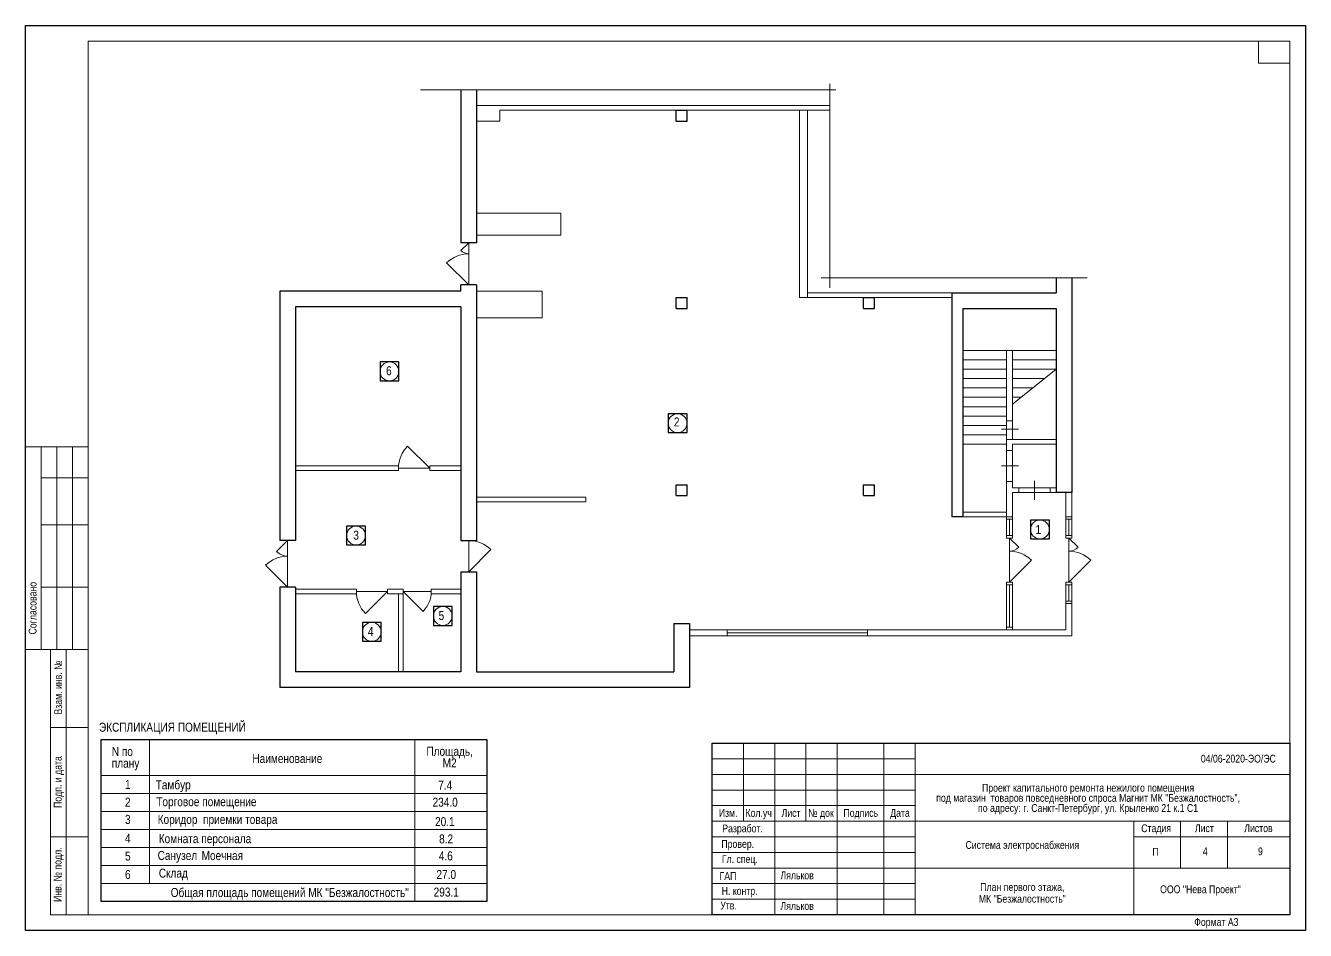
# Model space of a CAD drawing. Header units: metres. Extents: x -566 to -380, y -292 to -215.
# Drawn here: x -420.65 to -379.65, y -243.93 to -214.93 of the extents above; entities that cross this region are included whole.
import ezdxf
from ezdxf.enums import TextEntityAlignment as Align

# ---------------------------------------------------------------- set-up
doc = ezdxf.new("R2010")
doc.units = ezdxf.units.M
doc.header["$MEASUREMENT"] = 0
for name, color, linetype in [('YOLO_FRAME', 1, 'Continuous'), ('YOLO_STAMP', 1, 'Continuous'), ('YOLO_TABLE', 1, 'Continuous')]:
    doc.layers.add(name, color=color, linetype=linetype)
doc.styles.add('Style-Arial', font='arial.ttf')

msp = doc.modelspace()

# ---------------------------------------------------------------- linework, layer by layer
at = {"color": 7, "linetype": 'Continuous', "lineweight": 0}
for p, q in [((-420.652, -214.928), (-379.652, -214.928)), ((-420.652, -243.928), (-420.652, -214.928)), ((-379.652, -214.928), (-379.652, -243.928)), ((-394.89, -216.791), (-394.89, -223.334)), ((-394.691, -216.992), (-407.999, -216.992)), ((-406.456, -221.892), (-406.703, -222.14)), ((-406.456, -221.892), (-406.456, -223.242)), ((-407.163, -222.535), (-406.456, -223.242)), ((-386.639, -223.009), (-395.163, -223.009)), ((-390.631, -225.342), (-387.631, -225.342)), ((-390.631, -225.642), (-389.231, -225.642)), ((-389.031, -225.642), (-387.631, -225.642)), ((-390.631, -225.942), (-389.231, -225.942)), ((-390.631, -226.242), (-389.231, -226.242)), ((-387.631, -225.942), (-389.031, -227.06)), ((-389.031, -225.942), (-387.631, -225.942)), ((-389.031, -226.242), (-388.007, -226.242)), ((-390.631, -226.542), (-389.231, -226.542)), ((-389.031, -226.542), (-388.382, -226.542)), ((-390.631, -226.842), (-389.231, -226.842)), ((-389.031, -226.842), (-388.758, -226.842)), ((-390.631, -227.142), (-389.231, -227.142)), ((-390.631, -227.442), (-389.231, -227.442)), ((-390.631, -227.742), (-389.231, -227.742)), ((-389.383, -227.859), (-388.84, -227.859)), ((-389.231, -227.592), (-389.231, -228.192)), ((-389.031, -227.592), (-389.031, -228.192)), ((-390.631, -228.042), (-389.231, -228.042)), ((-390.631, -228.342), (-389.231, -228.342)), ((-407.706, -229.117), (-408.413, -228.41)), ((-389.231, -229.542), (-389.231, -228.542)), ((-389.031, -228.542), (-389.031, -229.542)), ((-408.706, -229.117), (-407.706, -229.117)), ((-389.383, -229.042), (-388.84, -229.042)), ((-388.331, -229.518), (-388.331, -230.133)), ((-388.831, -229.742), (-387.831, -229.742)), ((-388.831, -229.892), (-387.831, -229.892)), ((-389.231, -230.752), (-389.231, -231.272)), ((-389.131, -230.752), (-389.131, -231.272)), ((-389.031, -230.752), (-389.031, -231.272)), ((-387.331, -230.752), (-387.331, -231.272)), ((-387.231, -230.752), (-387.231, -231.272)), ((-387.131, -230.752), (-387.131, -231.272)), ((-412.256, -231.432), (-412.609, -231.786)), ((-412.256, -231.432), (-412.256, -232.932)), ((-406.456, -231.432), (-406.456, -232.432)), ((-389.131, -231.352), (-389.131, -232.772)), ((-389.131, -231.352), (-388.834, -231.649)), ((-387.231, -231.352), (-387.231, -232.772)), ((-387.231, -231.352), (-386.934, -231.649)), ((-406.456, -232.432), (-405.749, -231.725)), ((-412.963, -232.225), (-412.256, -232.932)), ((-388.424, -232.065), (-389.131, -232.772)), ((-386.524, -232.065), (-387.231, -232.772)), ((-389.231, -232.852), (-389.231, -234.292)), ((-389.131, -232.852), (-389.131, -234.212)), ((-389.031, -232.852), (-389.031, -234.292)), ((-387.331, -232.852), (-387.331, -233.372)), ((-387.231, -233.372), (-387.231, -232.852)), ((-387.131, -233.372), (-387.131, -232.852)), ((-409.056, -233.067), (-410.056, -233.067)), ((-409.056, -233.067), (-409.763, -233.774)), ((-407.656, -233.067), (-408.556, -233.067)), ((-408.556, -233.067), (-407.919, -233.704)), ((-393.681, -234.292), (-398.181, -234.292)), ((-398.181, -234.392), (-393.681, -234.392)), ((-393.681, -234.492), (-398.181, -234.492)), ((-398.652, -238.428), (-392.152, -238.428)), ((-398.652, -238.928), (-392.152, -238.928)), ((-398.652, -239.428), (-392.152, -239.428)), ((-418.229, -239.541), (-405.876, -239.541)), ((-418.229, -240.119), (-405.876, -240.119)), ((-418.229, -240.696), (-405.876, -240.696)), ((-398.652, -240.928), (-392.152, -240.928)), ((-418.229, -241.274), (-405.876, -241.274)), ((-398.652, -241.428), (-392.152, -241.428)), ((-418.229, -241.851), (-405.876, -241.851)), ((-398.652, -241.928), (-392.152, -241.928)), ((-418.229, -242.429), (-405.876, -242.429)), ((-398.652, -242.428), (-392.152, -242.428)), ((-398.652, -242.928), (-392.152, -242.928)), ((-379.652, -243.928), (-420.652, -243.928))]:
    msp.add_line(p, q, dxfattribs=at)
at = {"color": 7, "linetype": 'Continuous', "lineweight": 13}
for p, q in [((-418.652, -215.428), (-380.152, -215.428)), ((-418.652, -215.428), (-418.652, -243.428)), ((-381.152, -215.428), (-381.152, -216.128)), ((-380.152, -215.428), (-380.152, -243.428)), ((-381.152, -216.128), (-380.152, -216.128)), ((-406.206, -217.492), (-394.89, -217.492)), ((-405.456, -217.642), (-394.89, -217.642)), ((-405.456, -217.642), (-405.456, -217.992)), ((-395.856, -217.642), (-395.856, -223.642)), ((-395.606, -217.642), (-395.606, -223.642)), ((-405.456, -217.992), (-406.206, -217.992)), ((-403.506, -220.942), (-406.206, -220.942)), ((-403.506, -220.942), (-403.506, -221.642)), ((-403.506, -221.642), (-406.206, -221.642)), ((-404.106, -223.442), (-406.206, -223.442)), ((-404.106, -223.442), (-404.106, -224.292)), ((-390.981, -223.642), (-395.856, -223.642)), ((-390.981, -223.492), (-395.606, -223.492)), ((-404.106, -224.292), (-406.206, -224.292)), ((-389.231, -227.592), (-389.231, -225.342)), ((-389.031, -227.592), (-389.031, -225.342)), ((-389.231, -227.592), (-389.031, -227.592)), ((-389.231, -228.542), (-389.231, -228.192)), ((-389.231, -228.192), (-387.631, -228.192)), ((-389.031, -228.542), (-389.031, -228.342)), ((-389.031, -228.342), (-387.631, -228.342)), ((-420.652, -228.428), (-418.652, -228.428)), ((-420.652, -228.428), (-420.652, -234.928)), ((-420.152, -228.428), (-420.152, -234.928)), ((-419.652, -228.428), (-419.652, -234.928)), ((-419.152, -228.428), (-419.152, -234.928)), ((-389.231, -228.542), (-389.031, -228.542)), ((-412.006, -229.042), (-408.706, -229.042)), ((-408.706, -229.042), (-408.706, -229.192)), ((-407.706, -229.042), (-407.706, -229.192)), ((-407.706, -229.042), (-406.706, -229.042)), ((-420.152, -229.428), (-418.652, -229.428)), ((-412.006, -229.192), (-408.706, -229.192)), ((-407.706, -229.192), (-406.706, -229.192)), ((-389.231, -229.542), (-389.031, -229.542)), ((-389.031, -229.742), (-389.031, -229.542)), ((-389.031, -229.742), (-388.831, -229.742)), ((-389.031, -229.892), (-388.831, -229.892)), ((-388.831, -229.892), (-388.831, -229.742)), ((-387.831, -229.892), (-387.831, -229.742)), ((-387.831, -229.742), (-387.631, -229.742)), ((-387.831, -229.892), (-387.631, -229.892)), ((-402.706, -230.042), (-406.206, -230.042)), ((-402.706, -230.192), (-406.206, -230.192)), ((-402.706, -230.042), (-402.706, -230.192)), ((-390.631, -230.522), (-389.231, -230.522)), ((-390.631, -230.672), (-389.031, -230.672)), ((-420.152, -230.928), (-418.652, -230.928)), ((-420.152, -232.928), (-418.652, -232.928)), ((-412.006, -232.992), (-410.056, -232.992)), ((-412.006, -233.142), (-410.056, -233.142)), ((-410.056, -232.992), (-410.056, -233.142)), ((-409.056, -232.992), (-409.056, -233.142)), ((-409.056, -232.992), (-408.556, -232.992)), ((-409.056, -233.142), (-408.556, -233.142)), ((-408.706, -233.142), (-408.706, -235.642)), ((-408.556, -232.992), (-408.556, -235.642)), ((-407.656, -232.992), (-407.656, -233.142)), ((-407.656, -232.992), (-406.706, -232.992)), ((-407.656, -233.142), (-406.706, -233.142)), ((-387.331, -233.372), (-387.331, -234.292)), ((-387.131, -233.372), (-387.131, -234.492)), ((-399.381, -234.292), (-398.181, -234.292)), ((-399.381, -234.492), (-398.181, -234.492)), ((-398.181, -234.292), (-398.181, -234.492)), ((-393.681, -234.292), (-393.681, -234.492)), ((-393.681, -234.292), (-387.331, -234.292)), ((-393.681, -234.492), (-387.131, -234.492)), ((-420.652, -234.928), (-418.652, -234.928)), ((-419.352, -243.428), (-419.352, -234.928)), ((-419.852, -237.428), (-418.652, -237.428)), ((-418.229, -237.809), (-405.876, -237.809)), ((-418.229, -237.809), (-418.229, -243.006)), ((-416.683, -237.809), (-416.683, -242.429)), ((-408.186, -237.809), (-408.186, -243.006)), ((-405.876, -237.809), (-405.876, -243.006)), ((-398.652, -237.928), (-380.152, -237.928)), ((-398.652, -237.928), (-398.652, -243.428)), ((-397.652, -237.928), (-397.652, -240.428)), ((-396.652, -237.928), (-396.652, -243.428)), ((-395.652, -237.928), (-395.652, -240.428)), ((-394.652, -237.928), (-394.652, -243.428)), ((-393.152, -237.928), (-393.152, -243.428)), ((-392.152, -237.928), (-392.152, -243.428)), ((-418.229, -238.964), (-405.876, -238.964)), ((-392.152, -238.928), (-380.152, -238.928)), ((-398.652, -239.928), (-392.152, -239.928)), ((-398.652, -240.428), (-380.152, -240.428)), ((-419.852, -240.928), (-418.652, -240.928)), ((-385.152, -240.928), (-380.152, -240.928)), ((-392.152, -241.928), (-380.152, -241.928)), ((-418.229, -243.006), (-405.876, -243.006)), ((-419.091, -243.428), (-380.152, -243.428))]:
    msp.add_line(p, q, dxfattribs=at)
at = {"color": 7, "linetype": 'Continuous', "lineweight": 30}
for p, q in [((-406.706, -216.992), (-406.706, -221.892)), ((-406.206, -216.992), (-406.206, -221.892)), ((-399.806, -217.642), (-399.456, -217.642)), ((-399.806, -217.992), (-399.806, -217.642)), ((-399.456, -217.992), (-399.456, -217.642)), ((-399.806, -217.992), (-399.456, -217.992)), ((-406.206, -221.892), (-406.706, -221.892)), ((-387.631, -223.009), (-387.631, -223.492)), ((-387.131, -223.009), (-387.131, -229.892)), ((-406.706, -223.442), (-412.506, -223.442)), ((-412.506, -223.442), (-412.506, -231.432)), ((-406.206, -223.242), (-406.706, -223.242)), ((-406.706, -223.442), (-406.706, -223.242)), ((-406.206, -223.242), (-406.206, -231.432)), ((-399.806, -223.642), (-399.456, -223.642)), ((-399.806, -223.992), (-399.806, -223.642)), ((-399.456, -223.992), (-399.456, -223.642)), ((-393.806, -223.642), (-393.456, -223.642)), ((-393.806, -223.992), (-393.806, -223.642)), ((-393.456, -223.992), (-393.456, -223.642)), ((-390.981, -223.492), (-390.981, -230.672)), ((-390.981, -223.492), (-387.631, -223.492)), ((-412.006, -223.942), (-412.006, -231.432)), ((-406.706, -223.942), (-412.006, -223.942)), ((-406.706, -223.942), (-406.706, -231.432)), ((-399.806, -223.992), (-399.456, -223.992)), ((-393.806, -223.992), (-393.456, -223.992)), ((-390.631, -223.992), (-390.631, -230.672)), ((-390.631, -223.992), (-387.631, -223.992)), ((-387.631, -223.992), (-387.631, -229.892)), ((-399.806, -229.642), (-399.456, -229.642)), ((-399.806, -229.992), (-399.806, -229.642)), ((-399.806, -229.992), (-399.456, -229.992)), ((-399.456, -229.992), (-399.456, -229.642)), ((-393.806, -229.642), (-393.456, -229.642)), ((-393.806, -229.992), (-393.806, -229.642)), ((-393.806, -229.992), (-393.456, -229.992)), ((-393.456, -229.992), (-393.456, -229.642)), ((-387.131, -229.892), (-387.631, -229.892)), ((-390.631, -230.672), (-390.981, -230.672)), ((-412.006, -231.432), (-412.506, -231.432)), ((-406.706, -231.432), (-406.206, -231.432)), ((-406.706, -232.432), (-406.206, -232.432)), ((-406.706, -232.432), (-406.706, -235.642)), ((-406.206, -232.432), (-406.206, -235.642)), ((-412.006, -232.932), (-412.506, -232.932)), ((-412.506, -232.932), (-412.506, -236.142)), ((-412.006, -232.932), (-412.006, -235.642)), ((-399.881, -234.092), (-399.881, -235.642)), ((-399.881, -234.092), (-399.381, -234.092)), ((-399.381, -234.092), (-399.381, -236.142)), ((-406.706, -235.642), (-412.006, -235.642)), ((-406.206, -235.642), (-399.881, -235.642)), ((-399.381, -236.142), (-412.506, -236.142))]:
    msp.add_line(p, q, dxfattribs=at)
at = {"color": 7, "linetype": 'Continuous', "lineweight": 13, "flags": 128}
for points in [[(-389.031, -229.892), (-389.031, -230.752), (-389.231, -230.752), (-389.231, -229.542)], [(-387.131, -229.892), (-387.131, -230.752), (-387.331, -230.752), (-387.331, -229.892)], [(-387.331, -230.672), (-387.131, -230.672)], [(-387.131, -233.372), (-387.331, -233.372)], [(-387.331, -233.452), (-387.131, -233.452)], [(-389.231, -234.292), (-389.231, -234.212), (-389.231, -234.212), (-389.031, -234.212), (-389.031, -234.292)], [(-418.652, -243.428), (-419.852, -243.428), (-419.852, -234.928)], [(-385.152, -240.428), (-385.152, -243.428)], [(-383.652, -240.428), (-383.652, -241.928)], [(-382.152, -240.428), (-382.152, -241.928)]]:
    msp.add_lwpolyline(points, dxfattribs=at)
for points in [[(-389.231, -231.272), (-389.031, -231.272), (-389.031, -231.352), (-389.231, -231.352), (-389.231, -231.272)], [(-387.331, -231.272), (-387.131, -231.272), (-387.131, -231.352), (-387.331, -231.352), (-387.331, -231.272)], [(-389.231, -232.772), (-389.031, -232.772), (-389.031, -232.852), (-389.231, -232.852), (-389.231, -232.772)], [(-387.331, -232.772), (-387.131, -232.772), (-387.131, -232.852), (-387.331, -232.852), (-387.331, -232.772)]]:
    msp.add_lwpolyline(points, close=True, dxfattribs=at)
at = {"color": 7, "linetype": 'Continuous', "lineweight": 13}
for centre in [(-408.995, -226.012), (-399.763, -227.672), (-388.155, -231.078), (-410.065, -231.272), (-407.287, -233.85), (-409.561, -234.36)]:
    msp.add_circle(centre, 0.302, dxfattribs=at)
at = {"color": 7, "linetype": 'Continuous', "lineweight": 0}
for centre, radius, start, end in [((-406.456, -221.892), 0.35, 225, 270), ((-406.456, -223.242), 1, 90, 135), ((-407.706, -229.117), 1, 135, 180), ((-406.456, -232.432), 1, 45, 90), ((-389.131, -231.352), 0.42, 270, 315), ((-387.231, -231.352), 0.42, 270, 315), ((-412.256, -232.932), 1, 90, 135), ((-412.256, -231.432), 0.5, 225, 270), ((-389.131, -232.772), 1, 45, 90), ((-387.231, -232.772), 1, 45, 90), ((-409.056, -233.067), 1, 180, 225), ((-408.556, -233.067), 0.9, 315, 0)]:
    msp.add_arc(centre, radius, start, end, dxfattribs=at)
at = {"layer": 'YOLO_FRAME'}
msp.add_lwpolyline([(-420.652, -214.928), (-379.652, -214.928), (-379.652, -243.928), (-420.652, -243.928)], close=True, dxfattribs=at)
at = {"layer": 'YOLO_STAMP'}
msp.add_lwpolyline([(-398.652, -237.928), (-380.152, -237.928), (-380.152, -243.428), (-398.652, -243.428)], close=True, dxfattribs=at)
at = {"layer": 'YOLO_TABLE'}
for points in [[(-409.297, -226.314), (-408.692, -226.314), (-408.692, -225.709), (-409.297, -225.709)], [(-400.065, -227.974), (-399.461, -227.974), (-399.461, -227.37), (-400.065, -227.37)], [(-388.457, -231.381), (-387.852, -231.381), (-387.852, -230.776), (-388.457, -230.776)], [(-410.367, -231.575), (-409.762, -231.575), (-409.762, -230.97), (-410.367, -230.97)], [(-407.589, -234.152), (-406.985, -234.152), (-406.985, -233.548), (-407.589, -233.548)], [(-409.863, -234.662), (-409.259, -234.662), (-409.259, -234.058), (-409.863, -234.058)], [(-418.229, -237.809), (-405.876, -237.809), (-405.876, -243.006), (-418.229, -243.006)]]:
    msp.add_lwpolyline(points, close=True, dxfattribs=at)

# ---------------------------------------------------------------- texts
at = {"color": 7, "linetype": 'Continuous', "lineweight": 0, "style": 'Style-Arial', "width": 0.8}
for s, height, p in [('6', 0.289, (-409.014, -225.846)), ('2', 0.289, (-399.794, -227.488)), ('3', 0.289, (-410.064, -231.116)), ('1', 0.289, (-388.209, -230.936)), ('5', 0.289, (-407.331, -233.692)), ('4', 0.289, (-409.597, -234.202)), ('1', 0.289, (-417.378, -239.106)), ('2', 0.289, (-417.378, -239.671)), ('3', 0.289, (-417.378, -240.226)), ('20.1', 0.2888, (-407.22, -240.297)), ('4', 0.289, (-417.378, -240.832)), ('5', 0.289, (-417.377, -241.401)), ('4.6', 0.2888, (-407.19, -241.395)), ('П', 0.25, (-384.452, -241.284)), ('4', 0.25, (-382.86, -241.27)), ('9', 0.25, (-381.092, -241.27)), ('6', 0.289, (-417.378, -241.992)), ('27.0', 0.2888, (-407.175, -241.992)), ('293.1', 0.2888, (-407.175, -242.556))]:
    msp.add_text(s, height=height, dxfattribs=at).set_placement(p, align=Align.TOP_CENTER)
for s, p in [('Согласовано', (-420.427, -233.601)), ('Взам. инв. №', (-419.609, -236.144)), ('Подп. и дата', (-419.622, -239.174)), ('Инв. № подл.', (-419.626, -242.142))]:
    msp.add_text(s, height=0.25, rotation=90, dxfattribs=at).set_placement(p, align=Align.MIDDLE_CENTER)
at = {"color": 7, "lineweight": 13, "style": 'Style-Arial', "width": 0.8}
msp.add_text('ЭКСПЛИКАЦИЯ ПОМЕЩЕНИЙ ', height=0.28875, dxfattribs=at).set_placement((-415.903, -237.416), align=Align.MIDDLE_CENTER)
at = {"color": 7, "linetype": 'Continuous', "lineweight": 13, "style": 'Style-Arial', "width": 0.8}
msp.add_text('04/06-2020-ЭО/ЭС', height=0.25, dxfattribs=at).set_placement((-381.799, -238.298), align=Align.TOP_CENTER)
at = {"color": 7, "linetype": 'Continuous', "lineweight": 0, "style": 'Style-Arial', "width": 0.8}
for s, height, p in [('Тамбур', 0.2888, (-416.485, -239.117)), ('Торговое помещение ', 0.28875, (-416.466, -239.659)), ('Санузел', 0.2888, (-416.422, -241.381))]:
    msp.add_text(s, height=height, dxfattribs=at).set_placement(p, align=Align.TOP_LEFT)
at = {"color": 7, "linetype": 'Continuous', "lineweight": 13, "style": 'Style-Arial', "width": 0.8}
for s, height, p in [('7.4', 0.2888, (-407.433, -239.133)), ('234.0', 0.2888, (-407.614, -239.674)), ('8.2', 0.2888, (-407.405, -240.851)), ('Общая площадь помещений МК "Безжалостность"', 0.28875, (-416.003, -242.569)), ('ООО "Нева Проект"', 0.25, (-384.305, -242.485))]:
    msp.add_text(s, height=height, dxfattribs=at).set_placement(p, align=Align.TOP_LEFT)
at = {"color": 7, "linetype": 'Continuous', "lineweight": 0, "style": 'Style-Arial', "width": 0.8}
for s, p in [('Изм.', (-398.145, -240.163)), ('Кол.уч', (-397.167, -240.163)), ('Лист', (-396.129, -240.163)), ('№ док', (-395.17, -240.163)), ('Подпись', (-393.896, -240.163)), ('Дата', (-392.64, -240.163)), ('Разработ.', (-397.683, -240.659)), ('Стадия', (-384.433, -240.653)), ('Лист', (-382.889, -240.653)), ('Листов', (-381.155, -240.653)), ('Провер.', (-397.837, -241.157)), ('Гл. спец.', (-397.771, -241.644)), ('ГАП', (-398.15, -242.186)), ('Н. контр.', (-397.776, -242.663)), ('Утв.', (-398.132, -243.13)), ('Формат А3', (-382.504, -243.659))]:
    msp.add_text(s, height=0.25, dxfattribs=at).set_placement(p, align=Align.MIDDLE_CENTER)
at = {"color": 7, "lineweight": 13, "style": 'Style-Arial', "width": 0.8}
for p in [(-396.469, -242.04), (-396.469, -243.019)]:
    msp.add_text('Ляльков', height=0.25, dxfattribs=at).set_placement(p, align=Align.TOP_LEFT)
at = {"color": 7, "linetype": 'Continuous', "lineweight": 13, "style": 'Style-Arial'}
for s, insert, char_height, attachment_point, line_spacing_factor in [('\\H1x;\\W0.8;N по \\Pплану', (-417.89, -238.426), 0.28875, 4, 0.776524), ('\\H1x;\\W0.8;Наименование', (-413.386, -238.42), 0.28875, 4, 0.6), ('\\H1x;\\W0.8;Проект капитального ремонта нежилого помещения \\Pпод магазин  товаров повседневного спроса Магнит МК "Безжалостность",\\Pпо адресу: г. Санкт-Петербург, ул. Крыленко 21 к.1 С1', (-386.614, -239.233), 0.25, 2, 0.776524)]:
    msp.add_mtext(s, dxfattribs=dict(at, insert=insert, char_height=char_height, attachment_point=attachment_point, line_spacing_factor=line_spacing_factor))
at = {"color": 7, "linetype": 'Continuous', "lineweight": 0, "style": 'Style-Arial'}
for s, insert, char_height, attachment_point, line_spacing_factor in [('\\H1x;\\W0.8;Площадь,\\PМ2', (-407.066, -238.043), 0.28875, 2, 0.776524), ('\\H1x;\\W0.8;Коридор  приемки товара', (-414.501, -240.226), 0.28875, 2, 0.6), ('\\H1x;\\W0.8;Комната персонала ', (-416.386, -240.843), 0.28875, 1, 0.6), ('{\\W0.8;Система электроснабжения}', (-388.72, -241.228), 0.25, 5, 0.9), ('\\H1.000000x;\\W0.800000;Моечная ', (-415.013, -241.385), 0.28875, 1, 0.60241), ('\\H1.000000x;\\W0.800000;Склад ', (-416.383, -241.948), 0.28875, 1, 0.60241), ('\\H1x;\\W0.8;План первого этажа,\\PМК "Безжалостность"', (-388.72, -242.728), 0.25, 5, 0.9)]:
    msp.add_mtext(s, dxfattribs=dict(at, insert=insert, char_height=char_height, attachment_point=attachment_point, line_spacing_factor=line_spacing_factor))

doc.saveas('drawing.dxf')
